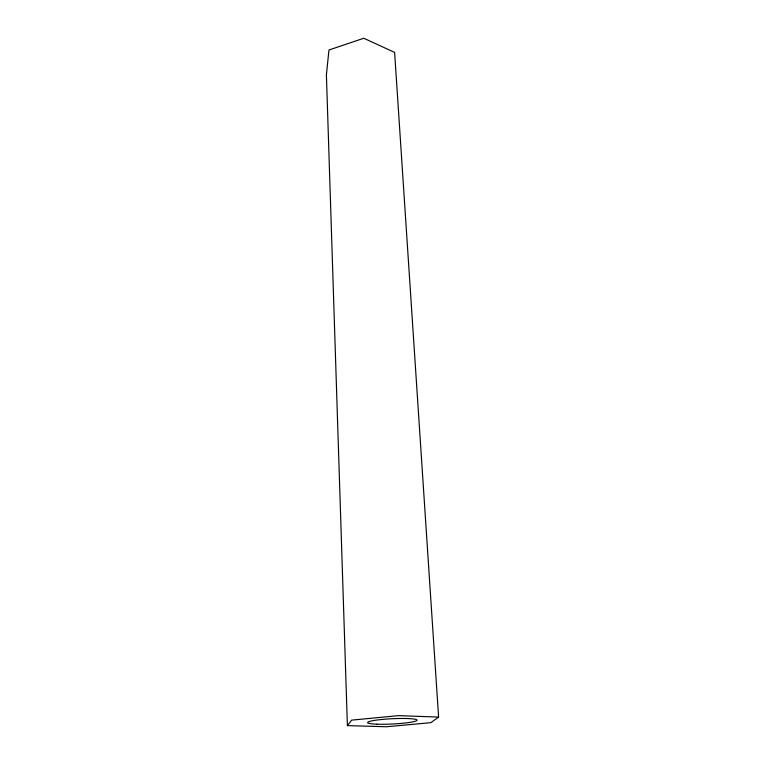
<?xml version="1.0" encoding="UTF-8"?>
<svg xmlns="http://www.w3.org/2000/svg" width="765" height="765" viewBox="0 0 765 765"><rect width="100%" height="100%" fill="white"/><g stroke="black" fill="none" stroke-linecap="round" stroke-linejoin="round"><path stroke-width="1.15" d="M347.387 725.631L351.68 720.123L398.555 715.638L438.603 717.082L394.616 52.412L363.777 38.25L328.96 50.002L326.397 74.855L347.387 725.631L386.459 726.75L430.848 722.667L438.603 717.082M376.944 724.187A24.805 2.649 -2.8 0 0 416.782 720.563A24.805 2.649 -2.8 0 0 383.055 719.358A24.805 2.649 -2.8 0 0 376.944 724.187"/></g></svg>
